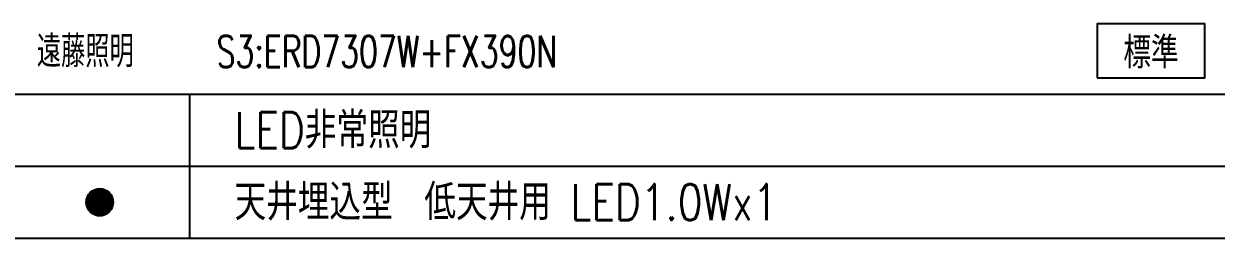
# Model space of a CAD drawing. Header units: millimetres. Extents: x 14 to 828, y 15 to 581.
# Drawn here: x 421.5 to 554.2, y 290.4 to 314.3 of the extents above; entities that cross this region are included whole.
import ezdxf
from ezdxf.enums import TextEntityAlignment as Align

# ---------------------------------------------------------------- set-up
doc = ezdxf.new("R2010")
doc.units = ezdxf.units.MM
doc.header["$LTSCALE"] = 0.2
for name, color, linetype in [('1_シンボル', 2, 'Continuous'), ('1_文字', 3, 'Continuous'), ('1_表', 7, 'Continuous')]:
    doc.layers.add(name, color=color, linetype=linetype)
doc.styles.get("Standard").update_dxf_attribs({"font": 'simplex.shx', "width": 0.8, "bigfont": 'extfont2.shx'})

# ---------------------------------------------------------------- blocks, each defined once
blk = doc.blocks.new('L-DLC')
at = {"linetype": 'ByBlock'}
h = blk.add_hatch(dxfattribs=at)
h.set_pattern_fill('LINE', color=0, style=0)
h.set_pattern_definition([(0, (-30500, -18700), (0, 3.175), [])])
edge = h.paths.add_edge_path()
edge.add_arc((0, 0), 150, 0, 360)
at = {"color": 0, "linetype": 'ByBlock'}
blk.add_circle((0, 0), 150, dxfattribs=at)

msp = doc.modelspace()

# ---------------------------------------------------------------- linework, layer by layer
at = {"layer": '1_文字', "linetype": 'Continuous'}
msp.add_lwpolyline([(540.99, 308.25), (552.99, 308.25), (552.99, 314.25), (540.99, 314.25)], close=True, dxfattribs=at)
at = {"layer": '1_表', "color": 6}
for p, q in [((13.5, 306.44), (827.5, 306.44)), ((440, 306.44), (440, 290.44)), ((13.5, 298.44), (827.5, 298.44)), ((13.5, 290.44), (827.5, 290.44))]:
    msp.add_line(p, q, dxfattribs=at)

# ---------------------------------------------------------------- block references
at = {"layer": '1_シンボル', "lineweight": -2, "xscale": 0.01, "yscale": 0.01, "zscale": 0.01}
msp.add_blockref('L-DLC', (430, 294.44), dxfattribs=at)

# ---------------------------------------------------------------- texts
at = {"layer": '1_文字', "width": 0.7}
for s, p in [('遠藤照明', (423, 309.44)), ('S3:ERD7307W+FX390N', (443, 309.44))]:
    msp.add_text(s, height=3.5, dxfattribs=at).set_placement(p)
at = {"layer": '1_文字', "width": 0.8}
msp.add_text('標準', height=3.5, dxfattribs=at).set_placement((546.99, 311.25), align=Align.MIDDLE)
at = {"layer": '1_文字', "linetype": 'Continuous', "width": 0.8}
for s, p in [('LED非常照明', (445, 300.44)), ('天井埋込型\u3000低天井用 LED1.0Wx1', (445, 292.44))]:
    msp.add_text(s, height=4, dxfattribs=at).set_placement(p)

doc.saveas('drawing.dxf')
